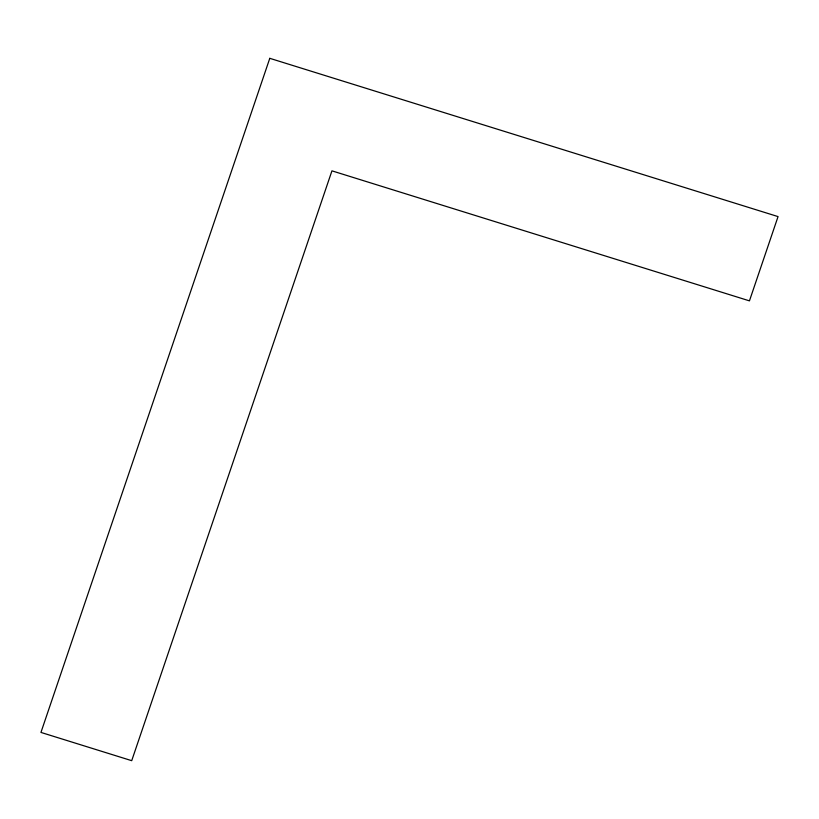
<?xml version="1.0" encoding="UTF-8"?>
<svg xmlns="http://www.w3.org/2000/svg" width="819" height="819" viewBox="0 0 819 819"><rect width="100%" height="100%" fill="white"/><g stroke="black" fill="none" stroke-linecap="round" stroke-linejoin="round"><path stroke-width="1.23" d="M269.789 58.323L40.95 732.421L131.716 760.677L331.941 170.843L749.446 300.86L778.05 216.595L269.789 58.323"/></g></svg>
